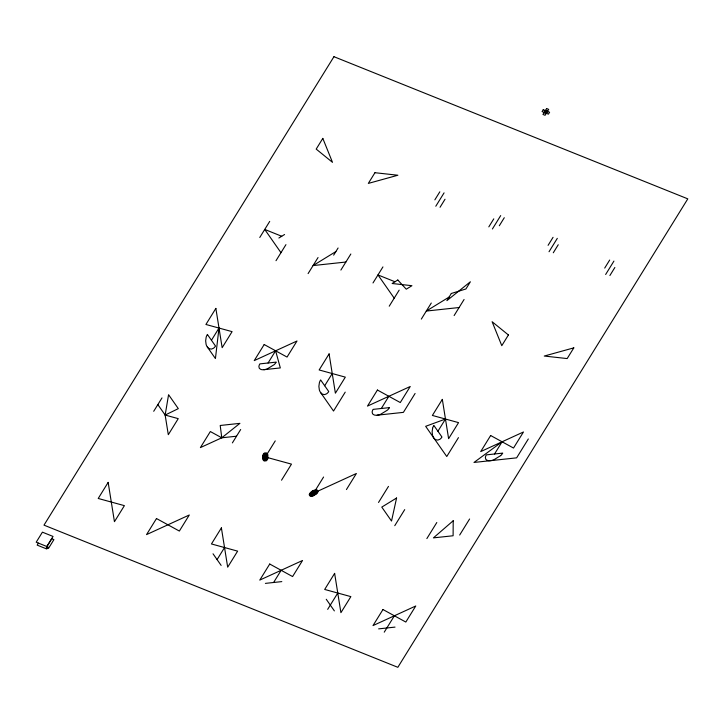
<?xml version="1.0" encoding="UTF-8"?>
<svg xmlns="http://www.w3.org/2000/svg" width="724" height="724" viewBox="0 0 724 724"><rect width="100%" height="100%" fill="white"/><g stroke="black" fill="none" stroke-linecap="round" stroke-linejoin="round"><path stroke-width="1.09" d="M165.153 415.051L168.574 394.698L178.312 408.635L165.153 415.051L168.303 434.699L178.24 418.644L165.153 415.051L157.85 404.598M38.408 543.127L37.168 545.127L46.789 549L48.028 546.991L36.2 542.204L42.417 532.167L53.033 536.439L46.816 546.475M259.771 237.472L269.708 221.408M153.705 411.286L161.995 397.91M211.453 340.253L219.001 328.053L215.426 358.57L207.308 346.95A11.756 9.855 -23.3 0 1 206.105 344.38L205.652 340.877L206.15 337.284A11.756 9.855 -23.3 0 1 207.39 334.452L215.508 346.063A7.502 6.29 -23.3 0 1 213.417 348.307L211.39 349.095L209.372 348.742A7.502 6.29 -23.3 0 1 207.308 346.95M275.998 260.703L285.944 244.64M308.098 273.6L318.044 257.536M333.655 255.156L338.09 247.988M268.07 363.005L275.618 350.796L280.324 367.928L263.925 369.692A7.502 6.29 -23.3 0 1 260.912 369.448L259.337 368.362L258.902 366.579A7.502 6.29 -23.3 0 1 259.871 363.882L276.269 362.118A11.756 9.855 -23.3 0 1 274.206 364.625L267.201 368.923A11.756 9.855 -23.3 0 1 263.925 369.692M232.386 442.898L240.676 429.513M340.895 270.061L350.841 254.006M275.247 440.898L265.301 456.962L291.473 464.129L281.536 480.193M372.996 282.957L382.942 266.903M434.853 199.842L439.821 191.815M217.082 559.589L224.54 547.543M324.687 385.747L332.235 373.548M435.794 206.24L444.074 192.856M440.047 207.281L445.016 199.254M389.231 306.198L399.168 290.134M345.221 392.137L333.529 411.033L320.542 392.444A11.756 9.855 -23.3 0 1 319.338 389.874L318.886 386.372L319.384 382.77A11.756 9.855 -23.3 0 1 320.623 379.937L328.741 391.557A7.502 6.29 -23.3 0 1 326.651 393.793L324.623 394.589L322.605 394.236A7.502 6.29 -23.3 0 1 320.542 392.444M544.176 112.437L545.335 110.546M546.33 113.306L547.498 111.415M323.574 477.026L313.637 493.089L356.371 473.496L346.434 489.56M421.332 319.094L431.278 303.03M488.818 226.874L493.786 218.847M273.6 582.494L281.156 570.295M381.304 408.499L388.851 396.29M492.411 228.983L500.691 215.598M499.316 225.743L504.284 217.716M454.129 315.555L464.075 299.492M415.096 393.467L403.395 412.363L377.159 415.187A7.502 6.29 -23.3 0 1 374.145 414.942L372.57 413.857L372.136 412.074A7.502 6.29 -23.3 0 1 373.104 409.377L389.503 407.612A11.756 9.855 -23.3 0 1 387.44 410.119L380.426 414.418A11.756 9.855 -23.3 0 1 377.159 415.187M378.534 502.456L388.471 486.392M548.086 245.336L553.055 237.309M327.664 609.364L337.773 593.037M437.92 431.242L445.468 419.042L425.658 426.318L446.762 456.518L458.455 437.631M549.027 251.735L557.308 238.35M553.281 252.776L558.249 244.739M394.761 525.687L404.707 509.624M426.861 538.584L436.807 522.52M604.703 268.088L609.671 260.052M384.245 632.17L394.39 615.789M494.537 453.993L502.085 441.785L473.994 462.446L516.628 457.849L528.33 438.961M605.644 274.477L613.925 261.093M609.898 275.518L614.866 267.491M459.668 535.045L469.604 518.99M221.77 437.803L239.897 423.359L220.214 425.477L221.77 437.803L200.403 447.595L210.34 431.54L221.77 437.803L236.531 436.21M278.876 238.015L284.577 234.513M335.873 251.572L313.067 265.572L345.873 262.034M449.106 297.066L426.3 311.058L459.107 307.528M265.4 583.381L281.799 581.607M378.634 628.875L395.033 627.102M545.453 110.446L547.534 111.279M544.131 112.573L546.222 113.415M281.727 236.259L264.74 229.436L280.966 252.667M394.96 281.754L377.973 274.93L394.2 298.161M326.252 599.273L334.37 610.893M213.028 553.788L221.137 565.399M453.206 520.755L453.106 535.76L433.423 537.878L453.206 520.755M262.767 455.523L262.74 458.926A5.638 4.733 -23.3 0 0 263.319 460.156A3.602 3.023 -23.3 0 0 264.305 461.016L266.251 460.808A3.602 3.023 -23.3 0 0 267.256 459.74A5.638 4.733 -23.3 0 0 267.853 458.373L267.871 454.971A5.638 4.733 -23.3 0 0 267.301 453.74A3.602 3.023 -23.3 0 0 266.305 452.871L264.423 453.016A3.828 3.204 -23.3 0 0 263.364 454.156A5.638 4.733 -23.3 0 0 262.767 455.523M263.183 455.767L263.165 458.609A4.697 3.946 -23.3 0 0 263.645 459.64A3.005 2.516 -23.3 0 0 264.468 460.355L266.088 460.183A3.005 2.516 -23.3 0 0 266.921 459.288A4.697 3.946 -23.3 0 0 267.418 458.147L267.437 455.315A4.697 3.946 -23.3 0 0 266.957 454.283A3.005 2.516 -23.3 0 0 266.133 453.568L264.568 453.686A3.186 2.67 -23.3 0 0 263.681 454.636A4.697 3.946 -23.3 0 0 263.183 455.767M263.608 456.011L263.59 458.283A3.765 3.158 -23.3 0 0 263.979 459.097A2.398 2.018 -23.3 0 0 264.631 459.677L265.934 459.532A2.398 2.018 -23.3 0 0 266.604 458.817A3.765 3.158 -23.3 0 0 266.993 457.912L267.011 455.64A3.765 3.158 -23.3 0 0 266.631 454.817A2.398 2.018 -23.3 0 0 265.97 454.247L264.713 454.337A2.552 2.136 -23.3 0 0 264.007 455.097A3.765 3.158 -23.3 0 0 263.608 456.011M264.034 456.247L264.016 457.948A2.824 2.362 -23.3 0 0 264.305 458.563A1.801 1.511 -23.3 0 0 264.803 458.998L265.771 458.889A1.801 1.511 -23.3 0 0 266.278 458.355A2.824 2.362 -23.3 0 0 266.577 457.677L266.586 455.966A2.824 2.362 -23.3 0 0 266.296 455.351A1.801 1.511 -23.3 0 0 265.798 454.925L264.857 454.998A1.91 1.602 -23.3 0 0 264.323 455.568A2.824 2.362 -23.3 0 0 264.034 456.247M264.45 456.482C264.894 461.794 267.627 453.278 264.45 456.482M264.875 456.726C265.102 459.378 266.459 455.115 264.875 456.726M432.617 428.264L432.119 431.866L432.572 435.368A11.756 9.855 -23.3 0 0 433.776 437.939A7.502 6.29 -23.3 0 0 435.839 439.73L437.857 440.083L439.884 439.287A7.502 6.29 -23.3 0 0 441.975 437.052L433.857 425.431A11.756 9.855 -23.3 0 0 432.617 428.264M396.589 498.012L391.521 521.045L381.783 507.099L396.589 498.012M312.325 493.234C313.492 497.044 317.555 488.899 312.325 493.234M312.976 493.162C313.673 494.764 315.193 491.171 312.976 493.162M333.945 56.689L43.992 525.144L397.838 667.311L687.8 198.856L333.945 56.689M51.784 538.783L46.345 547.57L48.472 548.421L53.911 539.633L51.784 538.783M108.157 482.401L98.22 498.465L124.392 505.642L114.446 521.696L108.157 482.401M215.861 308.406L205.915 324.47L232.087 331.637L222.15 347.701L215.861 308.406M322.813 138.393L316.189 149.099L332.488 162.33L322.813 138.393M156.493 518.538L146.547 534.602L189.29 514.999L179.353 531.063L156.493 518.538M264.188 344.534L254.251 360.597L296.994 341.004L287.048 357.068L264.188 344.534M374.951 172.71L368.317 183.416L397.874 175.235L374.951 172.71M221.39 527.896L211.453 543.959L237.626 551.136L227.68 567.191L221.39 527.896M329.094 353.9L319.148 369.964L345.321 377.132L335.384 393.195L329.094 353.9M543.253 109.713L542.086 111.596L548.421 114.139L549.588 112.256L543.253 109.713M546.62 108.555L542.964 114.455L545.054 115.297L548.702 109.396L546.62 108.555M269.726 564.032L259.78 580.087L302.523 560.494L292.587 576.557L269.726 564.032M377.421 390.028L367.484 406.092L410.227 386.498L400.281 402.553L377.421 390.028M451.324 293.473L446.889 300.65L470.365 281.79L465.921 288.966L451.324 293.473M334.624 573.39L324.687 589.454L350.859 596.621L340.913 612.685L334.624 573.39M442.328 399.395L432.382 415.449L458.554 422.626L448.618 438.69L442.328 399.395M508.411 334.968L501.786 345.674L492.121 321.728L508.411 334.968M382.96 609.527L373.014 625.581L415.757 605.988L405.82 622.052L382.96 609.527M490.655 435.522L480.718 451.586L523.461 431.984L513.515 448.047L490.655 435.522M573.806 347.864L567.173 358.57L544.249 356.045L573.806 347.864M312.252 491.116L310.687 492.311A5.638 4.733 -23.3 0 0 309.7 493.515A3.602 3.023 -23.3 0 0 309.238 494.809L310.198 496.184A3.602 3.023 -23.3 0 0 311.646 496.302A5.638 4.733 -23.3 0 0 313.211 495.931L316.578 493.868A5.638 4.733 -23.3 0 0 317.574 492.664A3.602 3.023 -23.3 0 0 318.035 491.379L317.157 490.003A3.828 3.204 -23.3 0 0 315.619 489.876A5.638 4.733 -23.3 0 0 314.053 490.248L312.252 491.116M312.487 491.451L311.175 492.447A4.697 3.946 -23.3 0 0 310.352 493.442A3.005 2.516 -23.3 0 0 309.972 494.519L310.768 495.669A3.005 2.516 -23.3 0 0 311.981 495.768A4.697 3.946 -23.3 0 0 313.284 495.46L316.089 493.741A4.697 3.946 -23.3 0 0 316.913 492.736A3.005 2.516 -23.3 0 0 317.302 491.659L316.569 490.519A3.186 2.67 -23.3 0 0 315.293 490.41A4.697 3.946 -23.3 0 0 313.981 490.718L312.487 491.451M312.714 491.777L311.673 492.573A3.765 3.158 -23.3 0 0 311.012 493.37A2.398 2.018 -23.3 0 0 310.705 494.239L311.338 495.153A2.398 2.018 -23.3 0 0 312.306 495.234A3.765 3.158 -23.3 0 0 313.356 494.99L315.601 493.605A3.765 3.158 -23.3 0 0 316.261 492.809A2.398 2.018 -23.3 0 0 316.569 491.949L315.981 491.035A2.552 2.136 -23.3 0 0 314.958 490.953A3.765 3.158 -23.3 0 0 313.908 491.198L312.714 491.777M312.94 492.103L312.162 492.7A2.824 2.362 -23.3 0 0 311.664 493.306A1.801 1.511 -23.3 0 0 311.438 493.949L311.917 494.637A1.801 1.511 -23.3 0 0 312.641 494.7A2.824 2.362 -23.3 0 0 313.429 494.51L315.103 493.478A2.824 2.362 -23.3 0 0 315.601 492.881A1.801 1.511 -23.3 0 0 315.836 492.229L315.392 491.551A1.91 1.602 -23.3 0 0 314.623 491.487A2.824 2.362 -23.3 0 0 313.845 491.668L312.94 492.103M500.673 455.604L493.659 459.912A11.756 9.855 -23.3 0 1 490.392 460.681A7.502 6.29 -23.3 0 1 487.379 460.437L485.804 459.342L485.37 457.559A7.502 6.29 -23.3 0 1 486.329 454.871L502.737 453.106A11.756 9.855 -23.3 0 1 500.673 455.604M397.802 280.007L392.109 283.5L411.956 285.69L406.264 289.193L397.802 280.007"/></g></svg>
